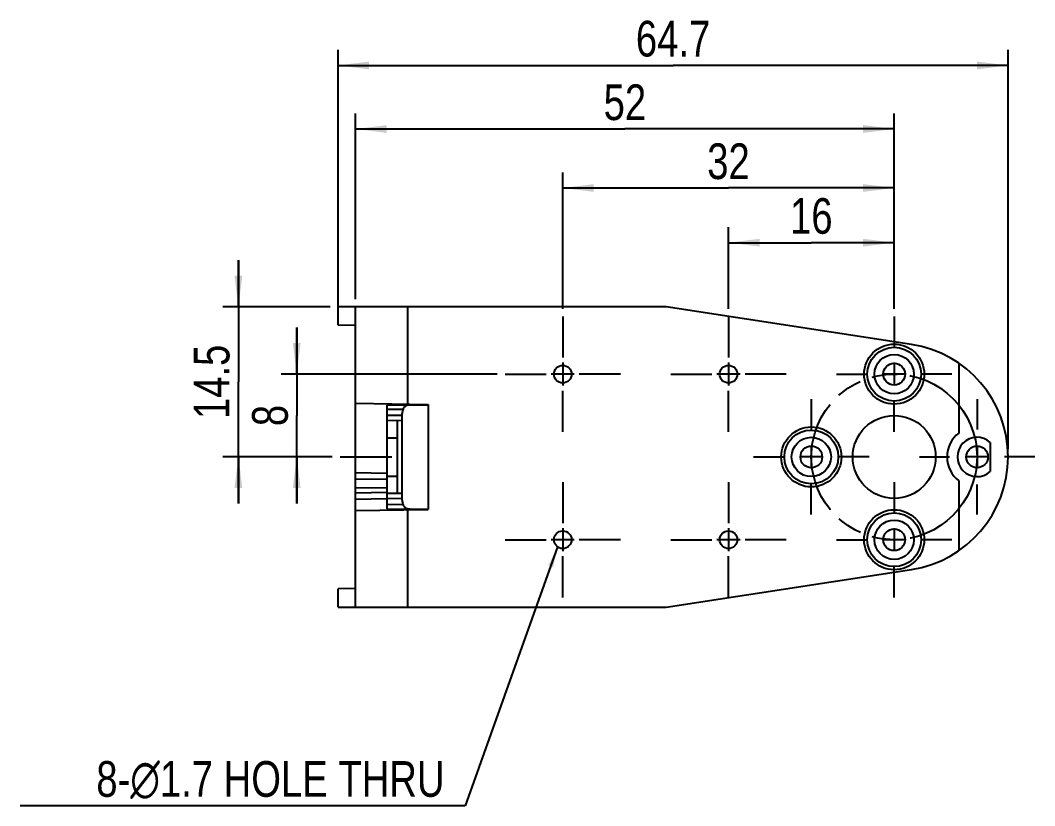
# Model space of a CAD drawing. Header units: millimetres. Extents: x 0 to 446, y 0 to 315.
# Drawn here: x 212.3 to 310.2, y 123.2 to 199.1 of the extents above; entities that cross this region are included whole.
import ezdxf

# ---------------------------------------------------------------- set-up
doc = ezdxf.new("R2010")
doc.units = ezdxf.units.MM
doc.header["$LTSCALE"] = 24.5025
doc.linetypes.add('CENTER', pattern=[0.6, 0.375, -0.075, 0.075, -0.075])
doc.linetypes.add('PHANTOM', pattern=[0.8, 0.45, -0.05, 0.1, -0.05, 0.1, -0.05])
doc.layers.get('0').update_dxf_attribs({"linetype": 'CONTINUOUS'})
for name, color, linetype in [('02___PRT_ALL_AXES', 7, 'CONTINUOUS'), ('7_ALL_FEATURES', 7, 'CONTINUOUS'), ('DEFAULT_3', 7, 'PHANTOM')]:
    doc.layers.add(name, color=color, linetype=linetype)
doc.styles.get("Standard").update_dxf_attribs({"font": 'txt', "width": 0.8})
doc.dimstyles.new('DIMSTYLE_1', dxfattribs={"dimtxt": 3.45, "dimasz": 3, "dimexe": 0.18, "dimexo": 0.0625, "dimgap": 0.09, "dimtad": 1, "dimdec": 3, "dimdsep": 46, "dimtxsty": 'Standard', "dimblk": '_FILLED', "dimblk1": '_FILLED', "dimblk2": '_FILLED', "dimcen": 0.09, "dimadec": 0, "dimazin": 0, "dimtp": 0.001, "dimtm": 0.001, "dimtfac": 1, "dimtdec": 3, "dimtofl": 0, "dimtmove": 0, "dimatfit": 3, "dimldrblk": '_FILLED', "dimfxl": 1, "dimtolj": 1, "dimarcsym": 0})
doc.dimstyles.get("Standard").update_dxf_attribs({"dimtxt": 3.45, "dimasz": 2, "dimexe": 0.18, "dimexo": 0.0625, "dimgap": 0.09, "dimtad": 1, "dimdec": 3, "dimdsep": 46, "dimtxsty": 'Standard', "dimblk": '_FILLED', "dimblk1": '_FILLED', "dimblk2": '_FILLED', "dimcen": 0.09, "dimadec": 0, "dimazin": 0, "dimtol": 1, "dimtp": 0.05, "dimtm": 0.05, "dimtfac": 1, "dimtdec": 3, "dimtofl": 0, "dimtmove": 0, "dimatfit": 3, "dimldrblk": '_FILLED', "dimfxl": 1, "dimtolj": 1, "dimarcsym": 0})

# ---------------------------------------------------------------- blocks, each defined once
blk = doc.blocks.new('_FILLED')
at = {"color": 0, "linetype": 'ByBlock'}
blk.add_solid([(0, 0), (-1, 0.125), (-1, -0.125)], dxfattribs=at)
blk = doc.blocks.new('*D7')
at = {"color": 2, "linetype": 'Continuous'}
for p, q in [((280.639, 171.185), (280.639, 179.066)), ((296.639, 171.185), (296.639, 179.066)), ((280.639, 177.566), (288.639, 177.566)), ((296.639, 177.566), (288.639, 177.566))]:
    blk.add_line(p, q, dxfattribs=at)
at = {"color": 2, "linetype": 'Continuous', "xscale": 3, "yscale": 3, "zscale": 3, "rotation": 180}
blk.add_blockref('_FILLED', (280.639, 177.566), dxfattribs=at)
at = {"color": 2, "linetype": 'Continuous', "xscale": 3, "yscale": 3, "zscale": 3}
blk.add_blockref('_FILLED', (296.639, 177.566), dxfattribs=at)
at = {"color": 2, "linetype": 'Continuous', "insert": (288.639, 181.878), "char_height": 3.45, "width": 5.52, "attachment_point": 2, "line_spacing_factor": 0.9}
blk.add_mtext('16', dxfattribs=at)
blk = doc.blocks.new('*D8')
at = {"color": 2, "linetype": 'Continuous'}
for p, q in [((264.639, 171.185), (264.639, 184.351)), ((296.639, 171.185), (296.639, 184.351)), ((264.639, 182.851), (280.639, 182.851)), ((296.639, 182.851), (280.639, 182.851))]:
    blk.add_line(p, q, dxfattribs=at)
at = {"color": 2, "linetype": 'Continuous', "xscale": 3, "yscale": 3, "zscale": 3, "rotation": 180}
blk.add_blockref('_FILLED', (264.639, 182.851), dxfattribs=at)
at = {"color": 2, "linetype": 'Continuous', "xscale": 3, "yscale": 3, "zscale": 3}
blk.add_blockref('_FILLED', (296.639, 182.851), dxfattribs=at)
at = {"color": 2, "linetype": 'Continuous', "insert": (280.639, 187.163), "char_height": 3.45, "width": 5.52, "attachment_point": 2, "line_spacing_factor": 0.9}
blk.add_mtext('32', dxfattribs=at)
blk = doc.blocks.new('*D9')
at = {"color": 2, "linetype": 'Continuous'}
for p, q in [((244.639, 172.116), (244.639, 190.052)), ((296.639, 171.185), (296.639, 190.052)), ((244.639, 188.552), (270.639, 188.552)), ((296.639, 188.552), (270.639, 188.552))]:
    blk.add_line(p, q, dxfattribs=at)
at = {"color": 2, "linetype": 'Continuous', "xscale": 3, "yscale": 3, "zscale": 3, "rotation": 180}
blk.add_blockref('_FILLED', (244.639, 188.552), dxfattribs=at)
at = {"color": 2, "linetype": 'Continuous', "xscale": 3, "yscale": 3, "zscale": 3}
blk.add_blockref('_FILLED', (296.639, 188.552), dxfattribs=at)
at = {"color": 2, "linetype": 'Continuous', "insert": (270.639, 192.864), "char_height": 3.45, "width": 5.52, "attachment_point": 2, "line_spacing_factor": 0.9}
blk.add_mtext('52', dxfattribs=at)
blk = doc.blocks.new('*D10')
at = {"color": 2, "linetype": 'Continuous'}
for p, q in [((238.953, 164.866), (238.953, 169.366)), ((238.953, 169.366), (238.953, 160.866)), ((258.32, 164.866), (237.453, 164.866)), ((238.953, 152.366), (238.953, 160.866)), ((242.389, 156.866), (237.453, 156.866)), ((238.953, 156.866), (238.953, 152.366))]:
    blk.add_line(p, q, dxfattribs=at)
at = {"color": 2, "linetype": 'Continuous', "xscale": 3, "yscale": 3, "zscale": 3}
for p, rotation in [((238.953, 164.866), 270), ((238.953, 156.866), 90)]:
    blk.add_blockref('_FILLED', p, dxfattribs=dict(at, rotation=rotation))
at = {"color": 2, "linetype": 'Continuous', "insert": (234.641, 160.866), "char_height": 3.45, "width": 2.76, "attachment_point": 2, "rotation": 90, "line_spacing_factor": 0.9}
blk.add_mtext('8', dxfattribs=at)
blk = doc.blocks.new('*D11')
at = {"color": 2, "linetype": 'Continuous'}
for p, q in [((233.321, 171.366), (233.321, 175.866)), ((233.321, 175.866), (233.321, 164.116)), ((242.189, 171.366), (231.821, 171.366)), ((233.321, 152.366), (233.321, 164.116)), ((242.389, 156.866), (231.821, 156.866)), ((233.321, 156.866), (233.321, 152.366))]:
    blk.add_line(p, q, dxfattribs=at)
at = {"color": 2, "linetype": 'Continuous', "xscale": 3, "yscale": 3, "zscale": 3}
for p, rotation in [((233.321, 171.366), 270), ((233.321, 156.866), 90)]:
    blk.add_blockref('_FILLED', p, dxfattribs=dict(at, rotation=rotation))
at = {"color": 2, "linetype": 'Continuous', "insert": (229.008, 164.116), "char_height": 3.45, "width": 11.04, "attachment_point": 2, "rotation": 90, "line_spacing_factor": 0.9}
blk.add_mtext('14.5', dxfattribs=at)
blk = doc.blocks.new('*D13')
at = {"color": 2, "linetype": 'Continuous'}
for p, q in [((242.939, 170.346), (242.939, 196.192)), ((307.639, 157.616), (307.639, 196.192)), ((242.939, 194.692), (275.289, 194.692)), ((307.639, 194.692), (275.289, 194.692))]:
    blk.add_line(p, q, dxfattribs=at)
at = {"color": 2, "linetype": 'Continuous', "xscale": 3, "yscale": 3, "zscale": 3, "rotation": 180}
blk.add_blockref('_FILLED', (242.939, 194.692), dxfattribs=at)
at = {"color": 2, "linetype": 'Continuous', "xscale": 3, "yscale": 3, "zscale": 3}
blk.add_blockref('_FILLED', (307.639, 194.692), dxfattribs=at)
at = {"color": 2, "linetype": 'Continuous', "insert": (275.289, 199.005), "char_height": 3.45, "width": 11.04, "attachment_point": 2, "line_spacing_factor": 0.9}
blk.add_mtext('64.7', dxfattribs=at)

msp = doc.modelspace()

# ---------------------------------------------------------------- linework, layer by layer
at = {"layer": '02___PRT_ALL_AXES', "color": 7, "linetype": 'CENTER'}
for p, q in [((264.6389, 170.4349), (264.6389, 166.4662)), ((280.6389, 170.4349), (280.6389, 166.4662)), ((296.6389, 170.4349), (296.6389, 167.5162)), ((259.0702, 164.8662), (263.0389, 164.8662)), ((270.2077, 164.8662), (266.2389, 164.8662)), ((275.0702, 164.8662), (279.0389, 164.8662)), ((286.2077, 164.8662), (282.2389, 164.8662)), ((291.0702, 164.8662), (293.9889, 164.8662)), ((302.2077, 164.8662), (299.2889, 164.8662)), ((264.6389, 159.2974), (264.6389, 163.2662)), ((280.6389, 159.2974), (280.6389, 163.2662)), ((288.6389, 162.4349), (288.6389, 159.5162)), ((296.6389, 159.2974), (296.6389, 162.2162)), ((304.6389, 162.4349), (304.6389, 159.5162)), ((243.1389, 156.8662), (248.1389, 156.8662)), ((283.0702, 156.8662), (285.9889, 156.8662)), ((294.2077, 156.8662), (291.2889, 156.8662)), ((299.0702, 156.8662), (301.9889, 156.8662)), ((310.2077, 156.8662), (307.2889, 156.8662)), ((264.6389, 154.4349), (264.6389, 150.4662)), ((280.6389, 154.4349), (280.6389, 150.4662)), ((288.6389, 151.2974), (288.6389, 154.2162)), ((296.6389, 154.4349), (296.6389, 151.5162)), ((304.6389, 151.2974), (304.6389, 154.2162)), ((259.0702, 148.8662), (263.0389, 148.8662)), ((270.2077, 148.8662), (266.2389, 148.8662)), ((275.0702, 148.8662), (279.0389, 148.8662)), ((286.2077, 148.8662), (282.2389, 148.8662)), ((291.0702, 148.8662), (293.9889, 148.8662)), ((302.2077, 148.8662), (299.2889, 148.8662)), ((264.6389, 143.2974), (264.6389, 147.2662)), ((280.6389, 143.2974), (280.6389, 147.2662)), ((296.6389, 143.2974), (296.6389, 146.2162))]:
    msp.add_line(p, q, dxfattribs=at)
at = {"layer": '02___PRT_ALL_AXES', "color": 7, "linetype": 'Continuous'}
for p, q in [((298.3053, 167.7392), (274.6389, 171.3662)), ((264.6389, 165.9799), (264.6389, 163.7524)), ((280.6389, 165.9799), (280.6389, 163.7524)), ((296.6389, 165.9799), (296.6389, 163.7524)), ((265.7527, 164.8662), (263.5252, 164.8662)), ((281.7527, 164.8662), (279.5252, 164.8662)), ((297.7527, 164.8662), (295.5252, 164.8662)), ((288.6389, 157.9799), (288.6389, 155.7524)), ((304.6389, 157.9799), (304.6389, 155.7524)), ((289.7527, 156.8662), (287.5252, 156.8662)), ((305.7527, 156.8662), (303.5252, 156.8662)), ((264.6389, 149.9799), (264.6389, 147.7524)), ((280.6389, 149.9799), (280.6389, 147.7524)), ((296.6389, 149.9799), (296.6389, 147.7524)), ((265.7527, 148.8662), (263.5252, 148.8662)), ((281.7527, 148.8662), (279.5252, 148.8662)), ((297.7527, 148.8662), (295.5252, 148.8662)), ((274.6389, 142.3662), (298.3053, 145.9931))]:
    msp.add_line(p, q, dxfattribs=at)
for centre, radius in [((296.6389, 164.8662), 1.9), ((264.6389, 164.8662), 0.85), ((280.6389, 164.8662), 0.85), ((296.6389, 164.8662), 1.05), ((288.6389, 156.8662), 1.9), ((288.6389, 156.8662), 1.05), ((304.6389, 156.8662), 1.05), ((296.6389, 148.8662), 1.9), ((296.6389, 148.8662), 1.05), ((264.6389, 148.8662), 0.85), ((280.6389, 148.8662), 0.85)]:
    msp.add_circle(centre, radius, dxfattribs=at)
at = {"layer": '7_ALL_FEATURES', "color": 7, "linetype": 'Continuous'}
for p, q in [((242.9389, 169.5959), (242.9389, 171.3662)), ((274.6389, 171.3662), (242.9389, 171.3662)), ((244.6389, 142.3662), (244.6389, 171.3662)), ((249.6389, 171.3662), (249.6389, 161.9674)), ((244.6389, 169.5662), (242.9389, 169.5959)), ((302.8871, 165.9194), (302.8871, 159.1773)), ((244.6389, 162.0547), (251.6389, 161.9325)), ((247.6389, 161.8662), (251.6392, 161.9011)), ((247.6389, 161.8662), (247.6389, 151.8662)), ((251.6389, 161.9325), (251.6389, 151.7999)), ((249.1389, 152.6817), (249.1389, 161.0507)), ((249.1389, 160.3793), (247.6389, 160.3662)), ((248.6389, 160.3749), (248.6389, 153.3575)), ((247.6389, 158.7137), (248.6389, 158.7137)), ((305.9147, 158.2742), (305.9147, 155.4582)), ((244.6389, 154.7662), (247.6389, 154.7138)), ((247.6389, 155.0187), (248.6389, 155.0187)), ((302.8871, 154.5551), (302.8871, 147.813)), ((247.6389, 153.4186), (244.6389, 153.3662)), ((247.6389, 153.3662), (249.1389, 153.3531)), ((247.6389, 151.8662), (251.6392, 151.8313)), ((244.6389, 151.6777), (251.6389, 151.7999)), ((249.6389, 151.765), (249.6389, 142.3662)), ((244.6389, 144.1662), (242.9389, 144.1365)), ((242.9389, 142.3662), (242.9389, 144.1365)), ((242.9389, 142.3662), (274.6389, 142.3662))]:
    msp.add_line(p, q, dxfattribs=at)
at = {"layer": '7_ALL_FEATURES', "color": 9, "linetype": 'Continuous'}
for p, q in [((247.6389, 161.4668), (249.2185, 161.4806)), ((249.1389, 160.8785), (247.6389, 160.8654)), ((244.6389, 155.3661), (247.6389, 155.3137)), ((244.6389, 153.8661), (247.6389, 153.9185)), ((247.6389, 152.8186), (244.6389, 152.7663)), ((247.6389, 152.8669), (249.1389, 152.8538)), ((249.2185, 152.2518), (247.6389, 152.2656))]:
    msp.add_line(p, q, dxfattribs=at)
at = {"layer": '7_ALL_FEATURES', "color": 7, "linetype": 'Continuous'}
for centre, radius in [((296.6389, 164.8662), 2.9), ((296.6389, 156.8662), 4), ((288.6389, 156.8662), 2.9), ((296.6389, 148.8662), 2.9)]:
    msp.add_circle(centre, radius, dxfattribs=at)
at = {"layer": '7_ALL_FEATURES', "color": 9, "linetype": 'Continuous'}
for centre in [(296.6389, 164.8662), (288.6389, 156.8662), (296.6389, 148.8662)]:
    msp.add_circle(centre, 2.6, dxfattribs=at)
at = {"layer": '7_ALL_FEATURES', "color": 7, "linetype": 'Continuous'}
for centre, radius, start, end in [((296.6389, 156.8662), 11, 278.712979, 81.287021), ((304.6389, 156.8662), 2.9, 127.161881, 232.838119), ((304.6389, 156.8662), 1.9, 47.820115, 312.179885)]:
    msp.add_arc(centre, radius, start, end, dxfattribs=at)
for centre, start_param, end_param in [((254.1389, 161.0507), 2.9629263, 3.1415927), ((254.1389, 152.6817), 3.1415927, 3.320259)]:
    msp.add_ellipse(centre, major_axis=(5, 0), ratio=0.4837921, start_param=start_param, end_param=end_param, dxfattribs=at)
for points, start_tangent, end_tangent in [([(249.6535, 161.8611), (249.5804, 161.8403), (249.3559, 161.7043), (249.2185, 161.4806)], (-0.9747208, -0.2234262), (-0.3497139, -0.9368565)), ([(249.8948, 161.8859), (249.6535, 161.8611)], (-0.9999619, -0.0087265), (-0.9747208, -0.2234262)), ([(249.2185, 152.2518), (249.3559, 152.0281), (249.5804, 151.892), (249.6535, 151.8713)], (0.3497139, -0.9368565), (0.9747208, -0.2234262)), ([(249.6535, 151.8713), (249.8948, 151.8465)], (0.9747208, -0.2234262), (0.9999619, -0.0087265))]:
    msp.add_spline(points, degree=3, dxfattribs=dict(at, start_tangent=start_tangent, end_tangent=end_tangent))
at = {"layer": 'DEFAULT_3', "color": 8, "linetype": 'PHANTOM'}
msp.add_circle((296.6389, 156.8662), 8, dxfattribs=at)

# ---------------------------------------------------------------- texts
at = {"color": 2, "linetype": 'Continuous', "insert": (253.226, 127.4789), "char_height": 3.45, "width": 46, "attachment_point": 3, "line_spacing_factor": 0.9}
msp.add_mtext('8-\\Fgdt;{\\Fgdt;n}\\Ftxt;1.7 HOLE THRU', dxfattribs=at)

# ---------------------------------------------------------------- dimensions: what is measured, and where the dimension line sits
at = {"color": 2, "linetype": 'Continuous'}
for base, p1, p2, angle, picture, middle in [((242.9389, 194.6923), (307.6389, 157.6162), (242.9389, 170.3459), 180, '*D13', (269.7689, 197.2798)), ((264.6389, 182.8509), (296.6389, 171.1849), (264.6389, 171.1849), 180, '*D8', (277.8789, 185.4384)), ((280.6389, 177.5657), (296.6389, 171.1849), (280.6389, 171.1849), 180, '*D7', (285.8789, 180.1532)), ((233.321, 171.3662), (242.3889, 156.8662), (242.1889, 171.3662), 90, '*D11', (233.2069, 159.1813)), ((238.953, 164.8662), (242.3889, 156.8662), (258.3202, 164.8662), 90, '*D10', (236.9839, 159.6325))]:
    dim = msp.add_linear_dim(base=base, p1=p1, p2=p2, angle=angle, dimstyle='DIMSTYLE_1', dxfattribs=at)
    dim.commit()
    dim.dimension.update_dxf_attribs({"geometry": picture, "text_midpoint": middle, "dimtype": 160})
dim = msp.add_linear_dim(base=(296.6389, 188.5519), p1=(244.6389, 172.1162), p2=(296.6389, 171.1849), dimstyle='DIMSTYLE_1', dxfattribs=at)
dim.commit()
dim.dimension.update_dxf_attribs({"geometry": '*D9', "text_midpoint": (267.8789, 191.1394), "dimtype": 160})

# ---------------------------------------------------------------- leaders
at = {"color": 2, "linetype": 'Continuous', "annotation_type": 0, "has_hookline": 1, "hookline_direction": 1, "text_width": 40.8743}
msp.add_leader([(264.1393, 148.1785), (255.226, 123.1664), (253.226, 123.1664)], dimstyle='Standard', override={"dimtad": 1}, dxfattribs=at)

doc.saveas('drawing.dxf')
